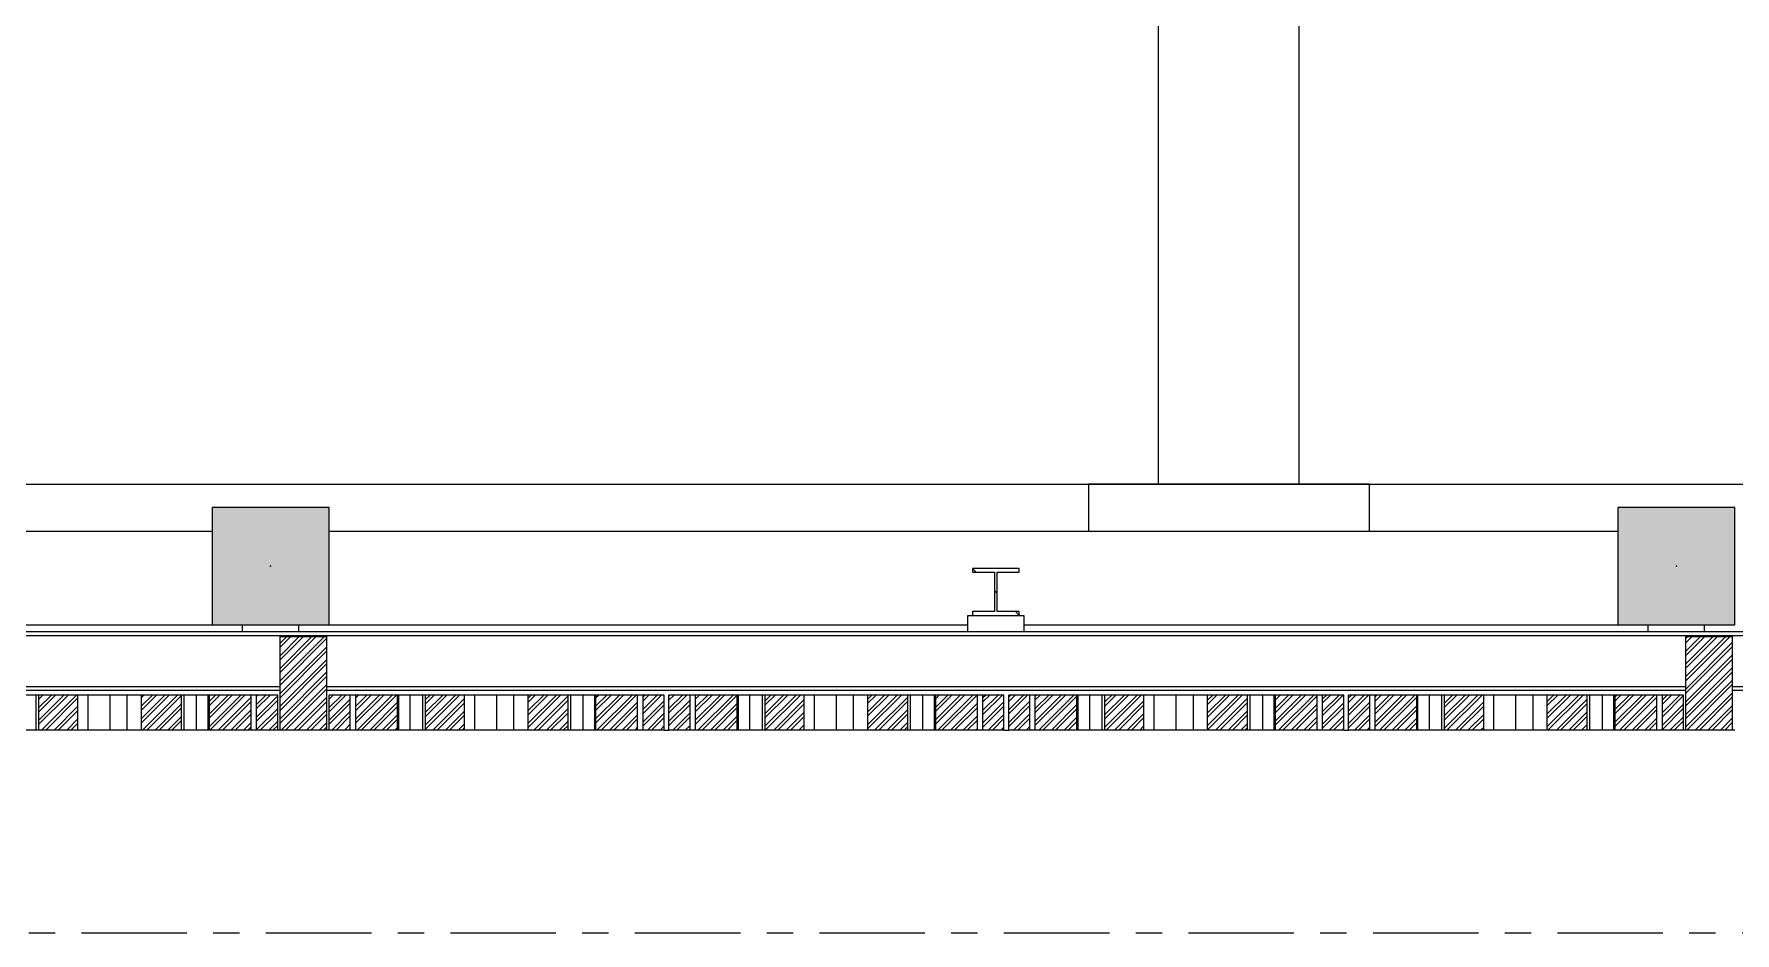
# Model space of a CAD drawing. Header units: millimetres. Extents: x -153298 to 620751, y -313239 to 250031.
# Drawn here: x 49033 to 52663, y 167802 to 169721 of the extents above; entities that cross this region are included whole.
import ezdxf
from ezdxf.enums import TextEntityAlignment as Align

# ---------------------------------------------------------------- set-up
doc = ezdxf.new("R2010")
doc.units = ezdxf.units.MM
for name, pattern in [('CENTER', [2, 1.25, -0.25, 0.25, -0.25]), ('TA_GL_000.90000', [2.475, 0.9, -0.225, 0.225, -0.225, 0.9]), ('XKITLINE00', [0])]:
    doc.linetypes.add(name, pattern=pattern)
for name, color, linetype in [('000 - 0_SYM_DWG_GRIDLINE_MAIN_COLOR_251', 251, 'Continuous'), ('000 - 0_SYM_DWG_SLOPE-SYM_TEXT_COLOR_3', 3, 'Continuous'), ('000 - CONCRETE_COL_HATCH_', 251, 'Continuous'), ('000 - EXISTING_BUILDING_MAIN_COLOR_251', 251, 'Continuous'), ('000 - EXISTING_COLUMN_CUT_COLOR_5', 5, 'Continuous'), ('000 - EXISTING_CONCRETE_MAIN_COLOR_1', 1, 'Continuous'), ('000 - EXISTING_STEEL-STRUCTURE_MAIN_COLOR_1', 1, 'Continuous'), ('000 - GRID', 251, 'CENTER')]:
    doc.layers.add(name, color=color, linetype=linetype)
doc.layers.add('Part', color=2, linetype='Continuous', lineweight=0)
doc.styles.add('ARIAL', font='arial.ttf')
doc.styles.add('TA', font='', dxfattribs={"height": 4.5})
doc.styles.get('TA').set_extended_font_data('Cordia New')

# ---------------------------------------------------------------- blocks, each defined once
blk = doc.blocks.new('*A228227')
at = {"layer": 'Part', "linetype": 'XKITLINE00', "lineweight": 0}
for p, q in [((600.482375, 138.675979), (600.418375, 138.739979)), ((600.418375, 138.739979), (600.418375, 138.739979)), ((600.842375, 138.315979), (600.794375, 138.363979)), ((601.218375, 137.939979), (601.154375, 138.003979))]:
    blk.add_line(p, q, dxfattribs=at)
blk = doc.blocks.new('*A21332053')
at = {"layer": '000 - EXISTING_STEEL-STRUCTURE_MAIN_COLOR_1', "linetype": 'XKITLINE00', "lineweight": 0}
for p, q in [((660.55843, 137.659979), (541.43843, 137.659979)), ((541.43843, 137.595979), (660.55843, 137.595979)), ((565.398431, 136.723979), (588.598431, 136.723979)), ((565.398431, 136.659979), (588.598431, 136.659979)), ((589.398431, 136.723979), (612.598431, 136.723979)), ((589.398431, 136.659979), (612.598431, 136.659979)), ((613.398431, 136.723979), (636.598431, 136.723979)), ((613.398431, 136.659979), (636.598431, 136.659979))]:
    blk.add_line(p, q, dxfattribs=at)
blk = doc.blocks.new('*A21342054')
at = {"layer": '000 - EXISTING_CONCRETE_MAIN_COLOR_1', "linetype": 'XKITLINE00', "lineweight": 0}
for p, q in [((565.438408, 139.379979), (587.438408, 139.379979)), ((589.438408, 139.379979), (611.438408, 139.379979)), ((577.298375, 137.779979), (587.438408, 137.779979)), ((589.438408, 137.779979), (600.338375, 137.779979)), ((601.298375, 137.779979), (611.438408, 137.779979))]:
    blk.add_line(p, q, dxfattribs=at)
blk = doc.blocks.new('*A21362056')
at = {"layer": '000 - EXISTING_CONCRETE_MAIN_COLOR_1', "linetype": 'XKITLINE00', "lineweight": 0}
blk.add_line((512.088404, 140.179978), (636.798426, 140.179978), dxfattribs=at)
blk = doc.blocks.new('*A21372057')
at = {"layer": '000 - EXISTING_CONCRETE_MAIN_COLOR_1', "linetype": 'XKITLINE00', "lineweight": 0}
blk.add_line((512.088404, 140.179979), (636.798426, 140.179979), dxfattribs=at)
blk = doc.blocks.new('*A21422062')
at = {"layer": '000 - EXISTING_CONCRETE_MAIN_COLOR_1', "linetype": 'XKITLINE00', "lineweight": 0}
for p, q in [((603.598408, 159.635984), (603.598408, 161.939983)), ((605.998408, 140.179973), (605.998408, 161.939983)), ((603.598408, 140.179973), (603.598408, 159.363984)), ((603.598408, 140.179973), (605.998408, 140.179973))]:
    blk.add_line(p, q, dxfattribs=at)
blk = doc.blocks.new('*A21432063')
at = {"layer": 'Part', "linetype": 'XKITLINE00', "lineweight": 0}
for p, q in [((600.338375, 137.659979), (600.338375, 137.939979)), ((600.338375, 137.939979), (600.418375, 137.939979)), ((601.218375, 137.939979), (601.298375, 137.939979)), ((601.298375, 137.939979), (601.298375, 137.659979))]:
    blk.add_line(p, q, dxfattribs=at)
blk = doc.blocks.new('*A21442064')
at = {"layer": 'Part', "linetype": 'XKITLINE00', "lineweight": 0}
for p, q in [((611.958375, 137.659979), (611.958375, 137.779979)), ((612.918375, 137.659979), (612.918375, 137.779979))]:
    blk.add_line(p, q, dxfattribs=at)
blk = doc.blocks.new('*A22162136')
at = {"layer": 'Part', "linetype": 'XKITLINE00', "lineweight": 0}
for p, q in [((587.958375, 137.659979), (587.958375, 137.779979)), ((588.918375, 137.659979), (588.918375, 137.779979))]:
    blk.add_line(p, q, dxfattribs=at)
blk = doc.blocks.new('*A25082428')
at = {"layer": 'Part', "linetype": 'XKITLINE00', "lineweight": 0}
for p, q in [((607.198408, 140.179979), (602.398408, 140.179979)), ((602.398408, 140.179979), (602.398408, 139.379979)), ((607.198408, 139.379979), (607.198408, 140.179979))]:
    blk.add_line(p, q, dxfattribs=at)
blk = doc.blocks.new('*A25262446')
at = {"layer": 'Part', "linetype": 'XKITLINE00', "lineweight": 0}
for p, q in [((601.218375, 138.739979), (600.418375, 138.739979)), ((600.418375, 138.739979), (600.418375, 138.675979)), ((600.418375, 138.675979), (600.794375, 138.675979)), ((600.794375, 138.675979), (600.794375, 138.003979)), ((600.842375, 138.675979), (601.218375, 138.675979)), ((600.842375, 138.003979), (600.842375, 138.675979)), ((601.218375, 138.675979), (601.218375, 138.739979)), ((600.794375, 138.003979), (600.418375, 138.003979)), ((600.418375, 138.003979), (600.418375, 137.939979)), ((600.418375, 137.939979), (601.218375, 137.939979)), ((601.218375, 138.003979), (600.842375, 138.003979)), ((601.218375, 137.939979), (601.218375, 138.003979))]:
    blk.add_line(p, q, dxfattribs=at)
blk = doc.blocks.new('*U4818')
at = {"layer": '000 - CONCRETE_COL_HATCH_'}
h = blk.add_hatch(dxfattribs=at)
h.set_pattern_fill('AR-CONC', color=256, scale=0.5)
h.set_pattern_definition([(50, (0, -2e-14), (3.5863, -0.31376), [0.375, -4.125]), (355, (0, -2e-14), (-0.69376, 3.76096), [0.3, -3.3]), (100.4514, (0.299, -0.026), (2.892544, 3.4472), [0.3187, -3.50571]), (46.1842, (0, 1), (5.33621, -0.8276), [0.5625, -6.1875]), (96.6356, (0.4447, 0.931), (4.67331, 4.8706), [0.47805, -5.25857]), (351.184, (0, 1), (4.67331, 4.8706), [0.45, -4.95]), (21, (0.5, 0.75), (2.984535, -2.013094), [0.375, -4.125]), (326, (0.5, 0.75), (1.21658, 3.62575), [0.3, -3.3]), (71.4514, (0.7487, 0.5822), (4.20111, 1.612656), [0.3187, -3.50571]), (37.5, (0, -2e-14), (0.060799, 1.664469), [0, -3.26, 0, -3.35, 0, -3.3125]), (7.5, (0, -2e-14), (1.315348, 1.972059), [0, -1.91, 0, -3.185, 0, -1.2625]), (327.5, (-1.115, -2e-14), (2.669112, -0.112774), [0, -1.25, 0, -3.9, 0, -5.175]), (317.5, (-1.615, -2e-14), (2.91593, 0.500525), [0, -1.625, 0, -2.59, 0, -3.675])])
h.paths.add_polyline_path([(-125, -125), (125, -125), (125, 125), (-125, 125)])
blk.add_point((0, 0))
at = {"layer": '000 - EXISTING_COLUMN_CUT_COLOR_5'}
blk.add_lwpolyline([(-125, -125), (125, -125), (125, 125), (-125, 125)], close=True, dxfattribs=at)
blk = doc.blocks.new('A$C388c5e98')
at = {"layer": '000 - EXISTING_BUILDING_MAIN_COLOR_251'}
h = blk.add_hatch(dxfattribs=at)
h.set_pattern_fill('ANSI32', color=256, scale=2, style=0)
h.paths.add_polyline_path([(6120, -150), (6120, -350), (6020, -350), (6020, -150)], flags=17)
h = blk.add_hatch(dxfattribs=at)
h.set_pattern_fill('ANSI32', color=256, scale=2, style=0)
h.paths.add_polyline_path([(9120, -150), (9120, -350), (9020, -350), (9020, -150)], flags=17)
h = blk.add_hatch(dxfattribs=at)
h.set_pattern_fill('ANSI32', color=256, scale=2, style=0)
h.paths.add_polyline_path([(5588.7, -275), (5588.7, -350), (5505.4, -350), (5505.4, -275)], flags=17)
h = blk.add_hatch(dxfattribs=at)
h.set_pattern_fill('ANSI32', color=256, scale=2, style=0)
h.paths.add_polyline_path([(5809.7, -275), (5809.7, -350), (5724.4, -350), (5724.4, -275)], flags=17)
h = blk.add_hatch(dxfattribs=at)
h.set_pattern_fill('ANSI32', color=256, scale=2, style=0)
h.paths.add_polyline_path([(5958.2, -275), (5958.2, -350), (5869.2, -350), (5869.2, -275)], flags=17)
h = blk.add_hatch(dxfattribs=at)
h.set_pattern_fill('ANSI32', color=256, scale=2, style=0)
h.paths.add_polyline_path([(6015, -275), (6015, -350), (5970, -350), (5970, -275)], flags=17)
h = blk.add_hatch(dxfattribs=at)
h.set_pattern_fill('ANSI32', color=256, scale=2, style=0)
h.paths.add_polyline_path([(6170, -275), (6170, -350), (6125, -350), (6125, -275)], flags=17)
h = blk.add_hatch(dxfattribs=at)
h.set_pattern_fill('ANSI32', color=256, scale=2, style=0)
h.paths.add_polyline_path([(6270.8, -275), (6270.8, -350), (6181.8, -350), (6181.8, -275)], flags=17)
h = blk.add_hatch(dxfattribs=at)
h.set_pattern_fill('ANSI32', color=256, scale=2, style=0)
h.paths.add_polyline_path([(6413.7, -275), (6413.7, -350), (6330.4, -350), (6330.4, -275)], flags=17)
h = blk.add_hatch(dxfattribs=at)
h.set_pattern_fill('ANSI32', color=256, scale=2, style=0)
h.paths.add_polyline_path([(6634.7, -275), (6634.7, -350), (6549.4, -350), (6549.4, -275)], flags=17)
h = blk.add_hatch(dxfattribs=at)
h.set_pattern_fill('ANSI32', color=256, scale=2, style=0)
h.paths.add_polyline_path([(6783.2, -275), (6783.2, -350), (6694.2, -350), (6694.2, -275)], flags=17)
h = blk.add_hatch(dxfattribs=at)
h.set_pattern_fill('ANSI32', color=256, scale=2, style=0)
h.paths.add_polyline_path([(6840, -275), (6840, -350), (6795, -350), (6795, -275)], flags=17)
h = blk.add_hatch(dxfattribs=at)
h.set_pattern_fill('ANSI32', color=256, scale=2, style=0)
h.paths.add_polyline_path([(6895, -275), (6895, -350), (6850, -350), (6850, -275)], flags=17)
h = blk.add_hatch(dxfattribs=at)
h.set_pattern_fill('ANSI32', color=256, scale=2, style=0)
h.paths.add_polyline_path([(6995.8, -275), (6995.8, -350), (6906.8, -350), (6906.8, -275)], flags=17)
h = blk.add_hatch(dxfattribs=at)
h.set_pattern_fill('ANSI32', color=256, scale=2, style=0)
h.paths.add_polyline_path([(7138.7, -275), (7138.7, -350), (7055.4, -350), (7055.4, -275)], flags=17)
h = blk.add_hatch(dxfattribs=at)
h.set_pattern_fill('ANSI32', color=256, scale=2, style=0)
h.paths.add_polyline_path([(7359.7, -275), (7359.7, -350), (7274.4, -350), (7274.4, -275)], flags=17)
h = blk.add_hatch(dxfattribs=at)
h.set_pattern_fill('ANSI32', color=256, scale=2, style=0)
h.paths.add_polyline_path([(7508.2, -275), (7508.2, -350), (7419.2, -350), (7419.2, -275)], flags=17)
h = blk.add_hatch(dxfattribs=at)
h.set_pattern_fill('ANSI32', color=256, scale=2, style=0)
h.paths.add_polyline_path([(7565, -275), (7565, -350), (7520, -350), (7520, -275)], flags=17)
h = blk.add_hatch(dxfattribs=at)
h.set_pattern_fill('ANSI32', color=256, scale=2, style=0)
h.paths.add_polyline_path([(7620, -275), (7620, -350), (7575, -350), (7575, -275)], flags=17)
h = blk.add_hatch(dxfattribs=at)
h.set_pattern_fill('ANSI32', color=256, scale=2, style=0)
h.paths.add_polyline_path([(7720.8, -275), (7720.8, -350), (7631.8, -350), (7631.8, -275)], flags=17)
h = blk.add_hatch(dxfattribs=at)
h.set_pattern_fill('ANSI32', color=256, scale=2, style=0)
h.paths.add_polyline_path([(7863.7, -275), (7863.7, -350), (7780.4, -350), (7780.4, -275)], flags=17)
h = blk.add_hatch(dxfattribs=at)
h.set_pattern_fill('ANSI32', color=256, scale=2, style=0)
h.paths.add_polyline_path([(8084.7, -275), (8084.7, -350), (7999.4, -350), (7999.4, -275)], flags=17)
h = blk.add_hatch(dxfattribs=at)
h.set_pattern_fill('ANSI32', color=256, scale=2, style=0)
h.paths.add_polyline_path([(8233.2, -275), (8233.2, -350), (8144.2, -350), (8144.2, -275)], flags=17)
h = blk.add_hatch(dxfattribs=at)
h.set_pattern_fill('ANSI32', color=256, scale=2, style=0)
h.paths.add_polyline_path([(8290, -275), (8290, -350), (8245, -350), (8245, -275)], flags=17)
h = blk.add_hatch(dxfattribs=at)
h.set_pattern_fill('ANSI32', color=256, scale=2, style=0)
h.paths.add_polyline_path([(8345, -275), (8345, -350), (8300, -350), (8300, -275)], flags=17)
h = blk.add_hatch(dxfattribs=at)
h.set_pattern_fill('ANSI32', color=256, scale=2, style=0)
h.paths.add_polyline_path([(8445.8, -275), (8445.8, -350), (8356.8, -350), (8356.8, -275)], flags=17)
h = blk.add_hatch(dxfattribs=at)
h.set_pattern_fill('ANSI32', color=256, scale=2, style=0)
h.paths.add_polyline_path([(8588.7, -275), (8588.7, -350), (8505.4, -350), (8505.4, -275)], flags=17)
h = blk.add_hatch(dxfattribs=at)
h.set_pattern_fill('ANSI32', color=256, scale=2, style=0)
h.paths.add_polyline_path([(8809.7, -275), (8809.7, -350), (8724.4, -350), (8724.4, -275)], flags=17)
h = blk.add_hatch(dxfattribs=at)
h.set_pattern_fill('ANSI32', color=256, scale=2, style=0)
h.paths.add_polyline_path([(8958.2, -275), (8958.2, -350), (8869.2, -350), (8869.2, -275)], flags=17)
h = blk.add_hatch(dxfattribs=at)
h.set_pattern_fill('ANSI32', color=256, scale=2, style=0)
h.paths.add_polyline_path([(9015, -275), (9015, -350), (8970, -350), (8970, -275)], flags=17)
at = {"layer": '000 - EXISTING_BUILDING_MAIN_COLOR_251', "linetype": 'XKITLINE00', "lineweight": 0}
for p, q in [((6020, -150), (6120, -150)), ((6020, -350), (6020, -150)), ((6120, -350), (6120, -150)), ((9020, -150), (9120, -150)), ((9020, -350), (9020, -150)), ((9120, -350), (9120, -150)), ((6015, -275), (5300, -275)), ((5499.5, -350), (5499.5, -275)), ((5505.4, -350), (5505.4, -275)), ((5588.7, -350), (5588.7, -275)), ((5610.5, -350), (5610.5, -275)), ((5657.5, -350), (5657.5, -275)), ((5694.1, -350), (5694.1, -275)), ((5724.4, -350), (5724.4, -275)), ((5809.7, -350), (5809.7, -275)), ((5815.5, -350), (5815.5, -275)), ((5842.1, -350), (5842.1, -275)), ((5866.7, -350), (5866.7, -275)), ((5869.2, -350), (5869.2, -275)), ((5958.2, -350), (5958.2, -275)), ((5970, -350), (5970, -275)), ((6015, -350), (6015, -275)), ((6840, -275), (6125, -275)), ((6125, -350), (6125, -275)), ((6170, -350), (6170, -275)), ((6181.8, -350), (6181.8, -275)), ((6270.8, -350), (6270.8, -275)), ((6273.3, -350), (6273.3, -275)), ((6297.9, -350), (6297.9, -275)), ((6324.5, -350), (6324.5, -275)), ((6330.4, -350), (6330.4, -275)), ((6413.7, -350), (6413.7, -275)), ((6435.5, -350), (6435.5, -275)), ((6482.5, -350), (6482.5, -275)), ((6519.1, -350), (6519.1, -275)), ((6549.4, -350), (6549.4, -275)), ((6634.7, -350), (6634.7, -275)), ((6640.5, -350), (6640.5, -275)), ((6667.1, -350), (6667.1, -275)), ((6691.7, -350), (6691.7, -275)), ((6694.2, -350), (6694.2, -275)), ((6783.2, -350), (6783.2, -275)), ((6795, -350), (6795, -275)), ((6840, -350), (6840, -275)), ((7565, -275), (6850, -275)), ((6850, -350), (6850, -275)), ((6895, -350), (6895, -275)), ((6906.8, -350), (6906.8, -275)), ((6995.8, -350), (6995.8, -275)), ((6998.3, -350), (6998.3, -275)), ((7022.9, -350), (7022.9, -275)), ((7049.5, -350), (7049.5, -275)), ((7055.4, -350), (7055.4, -275)), ((7138.7, -350), (7138.7, -275)), ((7160.5, -350), (7160.5, -275)), ((7207.5, -350), (7207.5, -275)), ((7244.1, -350), (7244.1, -275)), ((7274.4, -350), (7274.4, -275)), ((7359.7, -350), (7359.7, -275)), ((7365.5, -350), (7365.5, -275)), ((7392.1, -350), (7392.1, -275)), ((7416.7, -350), (7416.7, -275)), ((7419.2, -350), (7419.2, -275)), ((7508.2, -350), (7508.2, -275)), ((7520, -350), (7520, -275)), ((7565, -350), (7565, -275)), ((8290, -275), (7575, -275)), ((7575, -350), (7575, -275)), ((7620, -350), (7620, -275)), ((7631.8, -350), (7631.8, -275)), ((7720.8, -350), (7720.8, -275)), ((7723.3, -350), (7723.3, -275)), ((7747.9, -350), (7747.9, -275)), ((7774.5, -350), (7774.5, -275)), ((7780.4, -350), (7780.4, -275)), ((7863.7, -350), (7863.7, -275)), ((7885.5, -350), (7885.5, -275)), ((7932.5, -350), (7932.5, -275)), ((7969.1, -350), (7969.1, -275)), ((7999.4, -350), (7999.4, -275)), ((8084.7, -350), (8084.7, -275)), ((8090.5, -350), (8090.5, -275)), ((8117.1, -350), (8117.1, -275)), ((8141.7, -350), (8141.7, -275)), ((8144.2, -350), (8144.2, -275)), ((8233.2, -350), (8233.2, -275)), ((8245, -350), (8245, -275)), ((8290, -350), (8290, -275)), ((9015, -275), (8300, -275)), ((8300, -350), (8300, -275)), ((8345, -275), (8345, -350)), ((8356.8, -350), (8356.8, -275)), ((8445.8, -350), (8445.8, -275)), ((8448.3, -350), (8448.3, -275)), ((8472.9, -350), (8472.9, -275)), ((8499.5, -350), (8499.5, -275)), ((8505.4, -350), (8505.4, -275)), ((8588.7, -350), (8588.7, -275)), ((8610.5, -350), (8610.5, -275)), ((8657.5, -350), (8657.5, -275)), ((8694.1, -350), (8694.1, -275)), ((8724.4, -350), (8724.4, -275)), ((8809.7, -350), (8809.7, -275)), ((8815.5, -350), (8815.5, -275)), ((8842.1, -350), (8842.1, -275)), ((8866.7, -350), (8866.7, -275)), ((8869.2, -350), (8869.2, -275)), ((8958.2, -350), (8958.2, -275)), ((8970, -350), (8970, -275)), ((9015, -350), (9015, -275)), ((6015, -350), (5300, -350)), ((6125, -350), (6015, -350)), ((6840, -350), (6125, -350)), ((6840, -350), (6850, -350)), ((7565, -350), (6850, -350)), ((7565, -350), (7575, -350)), ((8290, -350), (7575, -350)), ((8290, -350), (8300, -350)), ((9015, -350), (8300, -350)), ((9125, -350), (9015, -350))]:
    blk.add_line(p, q, dxfattribs=at)
blk = doc.blocks.new('W-1-PP19-ST-ENT1-1_20260610-023014_UPPF_ST')
at = {"lineweight": 0, "xscale": 125, "yscale": 125, "zscale": 125}
for name in ['*A25082428', '*A228227', '*A25262446', '*A22162136', '*A21432063', '*A21442064']:
    blk.add_blockref(name, (-56249.8, -16564.5), dxfattribs=at)
at = {"color": 6}
for name, p in [('*U4818', (17305, 783)), ('*U4818', (20305, 783)), ('A$C388c5e98', (11305, 783))]:
    blk.add_blockref(name, p, dxfattribs=at)
at = {"layer": '000 - EXISTING_CONCRETE_MAIN_COLOR_1', "lineweight": 0, "xscale": 125, "yscale": 125, "zscale": 125}
for name in ['*A21342054', '*A21362056', '*A21422062', '*A21372057']:
    blk.add_blockref(name, (-56249.8, -16564.5), dxfattribs=at)
at = {"layer": '000 - EXISTING_STEEL-STRUCTURE_MAIN_COLOR_1', "lineweight": 0, "xscale": 125, "yscale": 125, "zscale": 125}
blk.add_blockref('*A21332053', (-56249.8, -16564.5), dxfattribs=at)
blk = doc.blocks.new('*U4769')
at = {"layer": '000 - 0_SYM_DWG_GRIDLINE_MAIN_COLOR_251', "color": 0, "linetype": 'ByBlock', "ltscale": 5}
blk.add_line((20, 0), (-600, 0), dxfattribs=at)
at = {"style": 'TA', "flags": 1}
blk.add_attdef('LOCATION', (6, -6), '', height=4.5, rotation=270, dxfattribs=at)
at = {"layer": '000 - 0_SYM_DWG_SLOPE-SYM_TEXT_COLOR_3', "style": 'ARIAL'}
blk.add_attdef('GRID-HEAD', text='', height=4, rotation=180, dxfattribs=at).set_placement((40, 0), align=Align.MIDDLE_CENTER)
blk = doc.blocks.new('W-1-PP19-ST-ENT1-1_20260610-010700_LOPF_DIMS')
at = {"layer": '000 - GRID', "linetype": 'TA_GL_000.90000', "xscale": 50, "yscale": 50, "zscale": 50, "rotation": 180}
blk.add_blockref('*U4769', (-2180, 0), dxfattribs=at)

msp = doc.modelspace()

# ---------------------------------------------------------------- block references
at = {"color": 6}
msp.add_blockref('W-1-PP19-ST-ENT1-1_20260610-023014_UPPF_ST', (32232.7713, 167801.6448), dxfattribs=at)

# ---------------------------------------------------------------- next in the draw order: block references
msp.add_blockref('W-1-PP19-ST-ENT1-1_20260610-010700_LOPF_DIMS', (32232.7713, 167801.6448), dxfattribs=at)

doc.saveas('drawing.dxf')
